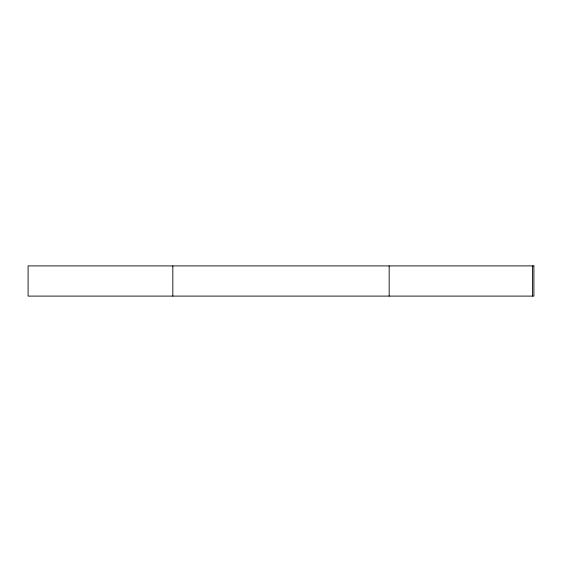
<?xml version="1.0" encoding="UTF-8"?>
<svg xmlns="http://www.w3.org/2000/svg" width="562" height="562" viewBox="0 0 562 562"><rect width="100%" height="100%" fill="white"/><g stroke="black" fill="none" stroke-linecap="round" stroke-linejoin="round"><path stroke-width="0.84" d="M532.565 265.903L532.565 296.097M389.171 265.903L389.171 296.097M172.829 265.903L172.829 296.097M533.9 265.903L28.1 265.903L28.1 296.097L533.9 296.097L533.9 265.903"/></g></svg>
